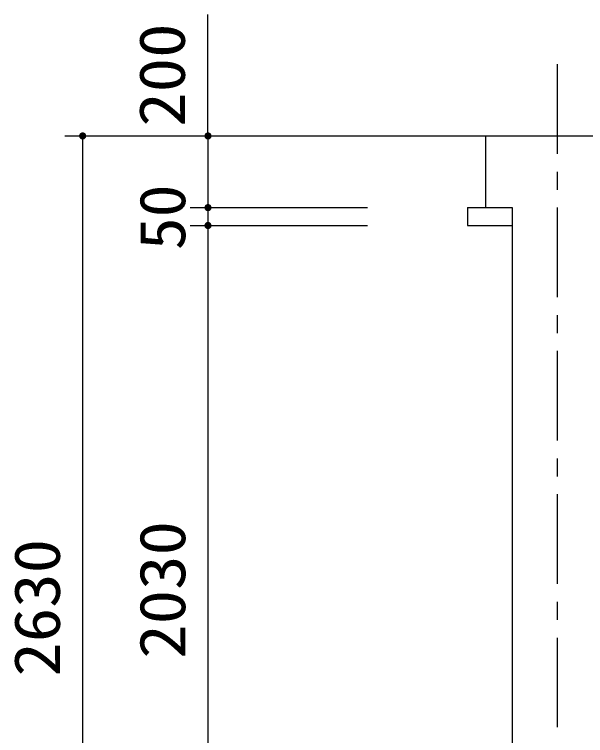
# Model space of a CAD drawing. Units: millimetres, scale not verified. Extents: x -14850 to 14850, y -10500 to 10500.
# Drawn here: x -2645 to -1050, y -5524 to -3511 of the extents above; entities that cross this region are included whole.
import ezdxf
from ezdxf.enums import TextEntityAlignment as Align

# ---------------------------------------------------------------- set-up
doc = ezdxf.new("R2010")
doc.units = ezdxf.units.MM
doc.header["$LTSCALE"] = 50
doc.linetypes.add('CHAIN1', pattern=[8, 5, -1, 1, -1])
doc.layers.add('0-0_空気管', color=3, linetype='Continuous', lineweight=25)
doc.layers.add('0-1_機器', color=5, linetype='Continuous', lineweight=25)
doc.styles.add('ＭＳ ゴシック', font='')
doc.styles.get('ＭＳ ゴシック').set_extended_font_data('MS Gothic')

msp = doc.modelspace()

# ---------------------------------------------------------------- linework, layer by layer
at = {"layer": '0-0_空気管', "color": 2, "linetype": 'CHAIN1'}
msp.add_line((-1130.17, -3650.42), (-1130.17, -6699.56), dxfattribs=at)
at = {"layer": '0-0_空気管', "color": 2}
msp.add_line((-1255.17, -4050.42), (-1255.17, -6130.42), dxfattribs=at)
at = {"layer": '0-1_機器', "color": 2}
for p, q in [((-2104.76, -3850.42), (-2104.76, -3511.33)), ((-2504.76, -3850.42), (-2104.76, -3850.42)), ((-2454.76, -3850.42), (-2454.76, -6480.42)), ((-2154.76, -3850.42), (-1659.77, -3850.42)), ((-2104.76, -3850.42), (-2104.76, -4050.42)), ((-1659.77, -3850.42), (1865.67, -3850.42)), ((-1330.17, -3850.42), (-1330.17, -4050.42)), ((-2154.76, -4050.42), (-1659.77, -4050.42)), ((-2104.76, -4050.42), (-2104.76, -4100.42)), ((-1380.17, -4050.42), (-1255.17, -4050.42)), ((-1380.17, -4050.42), (-1380.17, -4100.42)), ((-2154.76, -4100.42), (-1659.77, -4100.42)), ((-2154.76, -4100.42), (-1659.77, -4100.42)), ((-2104.76, -4100.42), (-2104.76, -6130.42)), ((-1380.17, -4100.42), (-1255.17, -4100.42))]:
    msp.add_line(p, q, dxfattribs=at)
at = {"layer": '0-1_機器'}
for points in [[(-2462.47, -3844.05), (-2454.76, -3840.42), (-2454.76, -3850.42)], [(-2461.61, -3843.13), (-2454.76, -3840.42), (-2462.47, -3844.05)], [(-2460.64, -3842.33), (-2454.76, -3840.42), (-2461.61, -3843.13)], [(-2459.58, -3841.66), (-2454.76, -3840.42), (-2460.64, -3842.33)], [(-2458.44, -3841.12), (-2454.76, -3840.42), (-2459.58, -3841.66)], [(-2457.25, -3840.74), (-2454.76, -3840.42), (-2458.44, -3841.12)], [(-2456.01, -3840.5), (-2454.76, -3840.42), (-2457.25, -3840.74)], [(-2454.76, -3840.42), (-2444.76, -3850.42), (-2454.76, -3850.42)], [(-2454.76, -3840.42), (-2444.84, -3849.17), (-2444.76, -3850.42)], [(-2454.76, -3840.42), (-2445.07, -3847.94), (-2444.84, -3849.17)], [(-2454.76, -3840.42), (-2445.46, -3846.74), (-2445.07, -3847.94)], [(-2454.76, -3840.42), (-2446, -3845.6), (-2445.46, -3846.74)], [(-2454.13, -3840.44), (-2446, -3845.6), (-2454.76, -3840.42)], [(-2452.89, -3840.6), (-2446, -3845.6), (-2454.13, -3840.44)], [(-2452.89, -3840.6), (-2446.67, -3844.54), (-2446, -3845.6)], [(-2451.67, -3840.91), (-2446.67, -3844.54), (-2452.89, -3840.6)], [(-2451.67, -3840.91), (-2447.47, -3843.58), (-2446.67, -3844.54)], [(-2450.5, -3841.37), (-2447.47, -3843.58), (-2451.67, -3840.91)], [(-2450.5, -3841.37), (-2448.39, -3842.72), (-2447.47, -3843.58)], [(-2449.4, -3841.98), (-2448.39, -3842.72), (-2450.5, -3841.37)], [(-2113.2, -3845.06), (-2104.76, -3840.42), (-2104.76, -3850.42)], [(-2112.47, -3844.05), (-2104.76, -3840.42), (-2113.2, -3845.06)], [(-2111.61, -3843.13), (-2104.76, -3840.42), (-2112.47, -3844.05)], [(-2110.64, -3842.33), (-2104.76, -3840.42), (-2111.61, -3843.13)], [(-2109.58, -3841.66), (-2104.76, -3840.42), (-2110.64, -3842.33)], [(-2108.44, -3841.12), (-2104.76, -3840.42), (-2109.58, -3841.66)], [(-2107.25, -3840.74), (-2104.76, -3840.42), (-2108.44, -3841.12)], [(-2106.01, -3840.5), (-2104.76, -3840.42), (-2107.25, -3840.74)], [(-2104.76, -3840.42), (-2094.76, -3850.42), (-2104.76, -3850.42)], [(-2104.76, -3840.42), (-2094.84, -3849.17), (-2094.76, -3850.42)], [(-2104.76, -3840.42), (-2095.07, -3847.94), (-2094.84, -3849.17)], [(-2104.76, -3840.42), (-2095.46, -3846.74), (-2095.07, -3847.94)], [(-2104.76, -3840.42), (-2096, -3845.6), (-2095.46, -3846.74)], [(-2104.76, -3840.42), (-2096.67, -3844.54), (-2096, -3845.6)], [(-2104.13, -3840.44), (-2096.67, -3844.54), (-2104.76, -3840.42)], [(-2104.13, -3840.44), (-2097.47, -3843.58), (-2096.67, -3844.54)], [(-2102.89, -3840.6), (-2097.47, -3843.58), (-2104.13, -3840.44)], [(-2102.89, -3840.6), (-2098.39, -3842.72), (-2097.47, -3843.58)], [(-2101.67, -3840.91), (-2098.39, -3842.72), (-2102.89, -3840.6)], [(-2101.67, -3840.91), (-2099.4, -3841.98), (-2098.39, -3842.72)], [(-2100.5, -3841.37), (-2099.4, -3841.98), (-2101.67, -3840.91)], [(-2464.74, -3849.79), (-2454.76, -3850.42), (-2464.76, -3850.42)], [(-2464.76, -3850.42), (-2454.76, -3850.42), (-2464.68, -3851.68)], [(-2464.58, -3848.55), (-2454.76, -3850.42), (-2464.74, -3849.79)], [(-2464.68, -3851.68), (-2454.76, -3850.42), (-2464.45, -3852.91)], [(-2464.27, -3847.33), (-2454.76, -3850.42), (-2464.58, -3848.55)], [(-2464.45, -3852.91), (-2454.76, -3850.42), (-2464.06, -3854.1)], [(-2463.81, -3846.16), (-2454.76, -3850.42), (-2464.27, -3847.33)], [(-2464.06, -3854.1), (-2454.76, -3850.42), (-2454.76, -3860.42)], [(-2464.06, -3854.1), (-2455.39, -3860.4), (-2463.52, -3855.24)], [(-2464.06, -3854.1), (-2454.76, -3860.42), (-2455.39, -3860.4)], [(-2463.2, -3845.06), (-2454.76, -3850.42), (-2463.81, -3846.16)], [(-2463.52, -3855.24), (-2456.63, -3860.24), (-2462.85, -3856.3)], [(-2463.52, -3855.24), (-2455.39, -3860.4), (-2456.63, -3860.24)], [(-2462.47, -3844.05), (-2454.76, -3850.42), (-2463.2, -3845.06)], [(-2462.85, -3856.3), (-2457.85, -3859.93), (-2462.05, -3857.27)], [(-2462.85, -3856.3), (-2456.63, -3860.24), (-2457.85, -3859.93)], [(-2462.05, -3857.27), (-2459.02, -3859.47), (-2461.13, -3858.13)], [(-2462.05, -3857.27), (-2457.85, -3859.93), (-2459.02, -3859.47)], [(-2461.13, -3858.13), (-2459.02, -3859.47), (-2460.12, -3858.87)], [(-2454.76, -3850.42), (-2453.51, -3860.34), (-2454.76, -3860.42)], [(-2454.76, -3850.42), (-2452.27, -3860.11), (-2453.51, -3860.34)], [(-2454.76, -3850.42), (-2451.08, -3859.72), (-2452.27, -3860.11)], [(-2454.76, -3850.42), (-2449.94, -3859.19), (-2451.08, -3859.72)], [(-2454.76, -3850.42), (-2448.88, -3858.51), (-2449.94, -3859.19)], [(-2454.76, -3850.42), (-2447.91, -3857.71), (-2448.88, -3858.51)], [(-2454.76, -3850.42), (-2447.06, -3856.8), (-2447.91, -3857.71)], [(-2454.76, -3850.42), (-2446.32, -3855.78), (-2447.06, -3856.8)], [(-2444.76, -3850.42), (-2446.32, -3855.78), (-2454.76, -3850.42)], [(-2444.76, -3850.42), (-2445.71, -3854.68), (-2446.32, -3855.78)], [(-2444.76, -3850.42), (-2445.25, -3853.51), (-2445.71, -3854.68)], [(-2444.76, -3850.42), (-2444.94, -3852.3), (-2445.25, -3853.51)], [(-2444.76, -3850.42), (-2444.78, -3851.05), (-2444.94, -3852.3)], [(-2114.74, -3849.79), (-2104.76, -3850.42), (-2114.76, -3850.42)], [(-2114.76, -3850.42), (-2104.76, -3850.42), (-2114.68, -3851.68)], [(-2114.58, -3848.55), (-2104.76, -3850.42), (-2114.74, -3849.79)], [(-2114.68, -3851.68), (-2104.76, -3850.42), (-2114.45, -3852.91)], [(-2114.27, -3847.33), (-2104.76, -3850.42), (-2114.58, -3848.55)], [(-2114.45, -3852.91), (-2104.76, -3850.42), (-2114.06, -3854.1)], [(-2113.81, -3846.16), (-2104.76, -3850.42), (-2114.27, -3847.33)], [(-2114.06, -3854.1), (-2104.76, -3850.42), (-2113.52, -3855.24)], [(-2113.2, -3845.06), (-2104.76, -3850.42), (-2113.81, -3846.16)], [(-2113.52, -3855.24), (-2104.76, -3850.42), (-2104.76, -3860.42)], [(-2113.52, -3855.24), (-2104.76, -3860.42), (-2112.85, -3856.3)], [(-2112.85, -3856.3), (-2105.39, -3860.4), (-2112.05, -3857.27)], [(-2112.85, -3856.3), (-2104.76, -3860.42), (-2105.39, -3860.4)], [(-2112.05, -3857.27), (-2106.63, -3860.24), (-2111.13, -3858.13)], [(-2112.05, -3857.27), (-2105.39, -3860.4), (-2106.63, -3860.24)], [(-2111.13, -3858.13), (-2107.85, -3859.93), (-2110.12, -3858.87)], [(-2111.13, -3858.13), (-2106.63, -3860.24), (-2107.85, -3859.93)], [(-2110.12, -3858.87), (-2107.85, -3859.93), (-2109.02, -3859.47)], [(-2104.76, -3850.42), (-2103.51, -3860.34), (-2104.76, -3860.42)], [(-2104.76, -3850.42), (-2102.27, -3860.11), (-2103.51, -3860.34)], [(-2104.76, -3850.42), (-2101.08, -3859.72), (-2102.27, -3860.11)], [(-2104.76, -3850.42), (-2099.94, -3859.19), (-2101.08, -3859.72)], [(-2104.76, -3850.42), (-2098.88, -3858.51), (-2099.94, -3859.19)], [(-2104.76, -3850.42), (-2097.91, -3857.71), (-2098.88, -3858.51)], [(-2104.76, -3850.42), (-2097.06, -3856.8), (-2097.91, -3857.71)], [(-2104.76, -3850.42), (-2096.32, -3855.78), (-2097.06, -3856.8)], [(-2104.76, -3850.42), (-2095.71, -3854.68), (-2096.32, -3855.78)], [(-2094.76, -3850.42), (-2095.71, -3854.68), (-2104.76, -3850.42)], [(-2094.76, -3850.42), (-2095.25, -3853.51), (-2095.71, -3854.68)], [(-2094.76, -3850.42), (-2094.94, -3852.3), (-2095.25, -3853.51)], [(-2094.76, -3850.42), (-2094.78, -3851.05), (-2094.94, -3852.3)], [(-2113.2, -4045.06), (-2104.76, -4040.42), (-2104.76, -4050.42)], [(-2112.47, -4044.05), (-2104.76, -4040.42), (-2113.2, -4045.06)], [(-2111.61, -4043.13), (-2104.76, -4040.42), (-2112.47, -4044.05)], [(-2110.64, -4042.33), (-2104.76, -4040.42), (-2111.61, -4043.13)], [(-2109.58, -4041.66), (-2104.76, -4040.42), (-2110.64, -4042.33)], [(-2108.44, -4041.12), (-2104.76, -4040.42), (-2109.58, -4041.66)], [(-2107.25, -4040.74), (-2104.76, -4040.42), (-2108.44, -4041.12)], [(-2106.01, -4040.5), (-2104.76, -4040.42), (-2107.25, -4040.74)], [(-2104.76, -4040.42), (-2094.76, -4050.42), (-2104.76, -4050.42)], [(-2104.76, -4040.42), (-2094.84, -4049.17), (-2094.76, -4050.42)], [(-2104.76, -4040.42), (-2095.07, -4047.94), (-2094.84, -4049.17)], [(-2104.76, -4040.42), (-2095.46, -4046.74), (-2095.07, -4047.94)], [(-2104.76, -4040.42), (-2096, -4045.6), (-2095.46, -4046.74)], [(-2104.76, -4040.42), (-2096.67, -4044.54), (-2096, -4045.6)], [(-2104.13, -4040.44), (-2096.67, -4044.54), (-2104.76, -4040.42)], [(-2104.13, -4040.44), (-2097.47, -4043.58), (-2096.67, -4044.54)], [(-2102.89, -4040.6), (-2097.47, -4043.58), (-2104.13, -4040.44)], [(-2102.89, -4040.6), (-2098.39, -4042.72), (-2097.47, -4043.58)], [(-2101.67, -4040.91), (-2098.39, -4042.72), (-2102.89, -4040.6)], [(-2101.67, -4040.91), (-2099.4, -4041.98), (-2098.39, -4042.72)], [(-2100.5, -4041.37), (-2099.4, -4041.98), (-2101.67, -4040.91)], [(-2114.74, -4049.79), (-2104.76, -4050.42), (-2114.76, -4050.42)], [(-2114.76, -4050.42), (-2104.76, -4050.42), (-2114.68, -4051.68)], [(-2114.58, -4048.55), (-2104.76, -4050.42), (-2114.74, -4049.79)], [(-2114.68, -4051.68), (-2104.76, -4050.42), (-2114.45, -4052.91)], [(-2114.27, -4047.33), (-2104.76, -4050.42), (-2114.58, -4048.55)], [(-2114.45, -4052.91), (-2104.76, -4050.42), (-2114.06, -4054.1)], [(-2113.81, -4046.16), (-2104.76, -4050.42), (-2114.27, -4047.33)], [(-2114.06, -4054.1), (-2104.76, -4050.42), (-2113.52, -4055.24)], [(-2113.2, -4045.06), (-2104.76, -4050.42), (-2113.81, -4046.16)], [(-2113.52, -4055.24), (-2104.76, -4050.42), (-2104.76, -4060.42)], [(-2113.52, -4055.24), (-2104.76, -4060.42), (-2112.85, -4056.3)], [(-2112.85, -4056.3), (-2105.39, -4060.4), (-2112.05, -4057.27)], [(-2112.85, -4056.3), (-2104.76, -4060.42), (-2105.39, -4060.4)], [(-2112.05, -4057.27), (-2106.63, -4060.25), (-2111.13, -4058.13)], [(-2112.05, -4057.27), (-2105.39, -4060.4), (-2106.63, -4060.25)], [(-2111.13, -4058.13), (-2107.85, -4059.93), (-2110.12, -4058.87)], [(-2111.13, -4058.13), (-2106.63, -4060.25), (-2107.85, -4059.93)], [(-2110.12, -4058.87), (-2107.85, -4059.93), (-2109.02, -4059.47)], [(-2104.76, -4050.42), (-2103.51, -4060.34), (-2104.76, -4060.42)], [(-2104.76, -4050.42), (-2102.27, -4060.11), (-2103.51, -4060.34)], [(-2104.76, -4050.42), (-2101.08, -4059.72), (-2102.27, -4060.11)], [(-2104.76, -4050.42), (-2099.94, -4059.19), (-2101.08, -4059.72)], [(-2104.76, -4050.42), (-2098.88, -4058.51), (-2099.94, -4059.19)], [(-2104.76, -4050.42), (-2097.91, -4057.71), (-2098.88, -4058.51)], [(-2104.76, -4050.42), (-2097.06, -4056.8), (-2097.91, -4057.71)], [(-2104.76, -4050.42), (-2096.32, -4055.78), (-2097.06, -4056.8)], [(-2104.76, -4050.42), (-2095.71, -4054.68), (-2096.32, -4055.78)], [(-2094.76, -4050.42), (-2095.71, -4054.68), (-2104.76, -4050.42)], [(-2094.76, -4050.42), (-2095.25, -4053.51), (-2095.71, -4054.68)], [(-2094.76, -4050.42), (-2094.94, -4052.3), (-2095.25, -4053.51)], [(-2094.76, -4050.42), (-2094.78, -4051.05), (-2094.94, -4052.3)], [(-2114.74, -4099.79), (-2104.76, -4100.42), (-2114.76, -4100.42)], [(-2114.74, -4099.79), (-2104.76, -4100.42), (-2114.76, -4100.42)], [(-2114.76, -4100.42), (-2104.76, -4100.42), (-2114.68, -4101.68)], [(-2114.76, -4100.42), (-2104.76, -4100.42), (-2114.68, -4101.68)], [(-2114.58, -4098.55), (-2104.76, -4100.42), (-2114.74, -4099.79)], [(-2114.58, -4098.55), (-2104.76, -4100.42), (-2114.74, -4099.79)], [(-2114.68, -4101.68), (-2104.76, -4100.42), (-2114.45, -4102.91)], [(-2114.68, -4101.68), (-2104.76, -4100.42), (-2114.45, -4102.91)], [(-2114.27, -4097.33), (-2104.76, -4100.42), (-2114.58, -4098.55)], [(-2114.27, -4097.33), (-2104.76, -4100.42), (-2114.58, -4098.55)], [(-2114.45, -4102.91), (-2104.76, -4100.42), (-2114.06, -4104.1)], [(-2114.45, -4102.91), (-2104.76, -4100.42), (-2114.06, -4104.1)], [(-2113.81, -4096.16), (-2104.76, -4100.42), (-2114.27, -4097.33)], [(-2113.81, -4096.16), (-2104.76, -4100.42), (-2114.27, -4097.33)], [(-2114.06, -4104.1), (-2104.76, -4100.42), (-2113.52, -4105.24)], [(-2114.06, -4104.1), (-2104.76, -4100.42), (-2113.52, -4105.24)], [(-2113.2, -4095.06), (-2104.76, -4100.42), (-2113.81, -4096.16)], [(-2113.2, -4095.06), (-2104.76, -4100.42), (-2113.81, -4096.16)], [(-2113.52, -4105.24), (-2104.76, -4100.42), (-2104.76, -4110.42)], [(-2113.52, -4105.24), (-2104.76, -4100.42), (-2104.76, -4110.42)], [(-2113.2, -4095.06), (-2104.76, -4090.42), (-2104.76, -4100.42)], [(-2112.47, -4094.05), (-2104.76, -4090.42), (-2113.2, -4095.06)], [(-2113.2, -4095.06), (-2104.76, -4090.42), (-2104.76, -4100.42)], [(-2112.47, -4094.05), (-2104.76, -4090.42), (-2113.2, -4095.06)], [(-2111.61, -4093.13), (-2104.76, -4090.42), (-2112.47, -4094.05)], [(-2111.61, -4093.13), (-2104.76, -4090.42), (-2112.47, -4094.05)], [(-2110.64, -4092.33), (-2104.76, -4090.42), (-2111.61, -4093.13)], [(-2110.64, -4092.33), (-2104.76, -4090.42), (-2111.61, -4093.13)], [(-2109.58, -4091.66), (-2104.76, -4090.42), (-2110.64, -4092.33)], [(-2109.58, -4091.66), (-2104.76, -4090.42), (-2110.64, -4092.33)], [(-2108.44, -4091.12), (-2104.76, -4090.42), (-2109.58, -4091.66)], [(-2108.44, -4091.12), (-2104.76, -4090.42), (-2109.58, -4091.66)], [(-2107.25, -4090.74), (-2104.76, -4090.42), (-2108.44, -4091.12)], [(-2107.25, -4090.74), (-2104.76, -4090.42), (-2108.44, -4091.12)], [(-2106.01, -4090.5), (-2104.76, -4090.42), (-2107.25, -4090.74)], [(-2106.01, -4090.5), (-2104.76, -4090.42), (-2107.25, -4090.74)], [(-2104.76, -4090.42), (-2094.76, -4100.42), (-2104.76, -4100.42)], [(-2104.76, -4090.42), (-2094.84, -4099.17), (-2094.76, -4100.42)], [(-2104.76, -4090.42), (-2095.07, -4097.94), (-2094.84, -4099.17)], [(-2104.76, -4090.42), (-2095.46, -4096.74), (-2095.07, -4097.94)], [(-2104.76, -4090.42), (-2096, -4095.6), (-2095.46, -4096.74)], [(-2104.76, -4090.42), (-2096.67, -4094.54), (-2096, -4095.6)], [(-2104.13, -4090.44), (-2096.67, -4094.54), (-2104.76, -4090.42)], [(-2104.76, -4090.42), (-2094.76, -4100.42), (-2104.76, -4100.42)], [(-2104.76, -4090.42), (-2094.84, -4099.17), (-2094.76, -4100.42)], [(-2104.76, -4090.42), (-2095.07, -4097.94), (-2094.84, -4099.17)], [(-2104.76, -4090.42), (-2095.46, -4096.74), (-2095.07, -4097.94)], [(-2104.76, -4090.42), (-2096, -4095.6), (-2095.46, -4096.74)], [(-2104.76, -4090.42), (-2096.67, -4094.54), (-2096, -4095.6)], [(-2104.13, -4090.44), (-2096.67, -4094.54), (-2104.76, -4090.42)], [(-2104.76, -4100.42), (-2103.51, -4110.34), (-2104.76, -4110.42)], [(-2104.76, -4100.42), (-2102.27, -4110.11), (-2103.51, -4110.34)], [(-2104.76, -4100.42), (-2101.08, -4109.72), (-2102.27, -4110.11)], [(-2104.76, -4100.42), (-2099.94, -4109.19), (-2101.08, -4109.72)], [(-2104.76, -4100.42), (-2098.88, -4108.51), (-2099.94, -4109.19)], [(-2104.76, -4100.42), (-2097.91, -4107.71), (-2098.88, -4108.51)], [(-2104.76, -4100.42), (-2097.06, -4106.8), (-2097.91, -4107.71)], [(-2104.76, -4100.42), (-2096.32, -4105.78), (-2097.06, -4106.8)], [(-2104.76, -4100.42), (-2095.71, -4104.68), (-2096.32, -4105.78)], [(-2094.76, -4100.42), (-2095.71, -4104.68), (-2104.76, -4100.42)], [(-2104.76, -4100.42), (-2103.51, -4110.34), (-2104.76, -4110.42)], [(-2104.76, -4100.42), (-2102.27, -4110.11), (-2103.51, -4110.34)], [(-2104.76, -4100.42), (-2101.08, -4109.72), (-2102.27, -4110.11)], [(-2104.76, -4100.42), (-2099.94, -4109.19), (-2101.08, -4109.72)], [(-2104.76, -4100.42), (-2098.88, -4108.51), (-2099.94, -4109.19)], [(-2104.76, -4100.42), (-2097.91, -4107.71), (-2098.88, -4108.51)], [(-2104.76, -4100.42), (-2097.06, -4106.8), (-2097.91, -4107.71)], [(-2104.76, -4100.42), (-2096.32, -4105.78), (-2097.06, -4106.8)], [(-2104.76, -4100.42), (-2095.71, -4104.68), (-2096.32, -4105.78)], [(-2094.76, -4100.42), (-2095.71, -4104.68), (-2104.76, -4100.42)], [(-2104.13, -4090.44), (-2097.47, -4093.58), (-2096.67, -4094.54)], [(-2102.89, -4090.6), (-2097.47, -4093.58), (-2104.13, -4090.44)], [(-2104.13, -4090.44), (-2097.47, -4093.58), (-2096.67, -4094.54)], [(-2102.89, -4090.6), (-2097.47, -4093.58), (-2104.13, -4090.44)], [(-2102.89, -4090.6), (-2098.39, -4092.72), (-2097.47, -4093.58)], [(-2101.67, -4090.91), (-2098.39, -4092.72), (-2102.89, -4090.6)], [(-2102.89, -4090.6), (-2098.39, -4092.72), (-2097.47, -4093.58)], [(-2101.67, -4090.91), (-2098.39, -4092.72), (-2102.89, -4090.6)], [(-2101.67, -4090.91), (-2099.4, -4091.98), (-2098.39, -4092.72)], [(-2100.5, -4091.37), (-2099.4, -4091.98), (-2101.67, -4090.91)], [(-2101.67, -4090.91), (-2099.4, -4091.98), (-2098.39, -4092.72)], [(-2100.5, -4091.37), (-2099.4, -4091.98), (-2101.67, -4090.91)], [(-2094.76, -4100.42), (-2095.25, -4103.51), (-2095.71, -4104.68)], [(-2094.76, -4100.42), (-2095.25, -4103.51), (-2095.71, -4104.68)], [(-2094.76, -4100.42), (-2094.94, -4102.3), (-2095.25, -4103.51)], [(-2094.76, -4100.42), (-2094.94, -4102.3), (-2095.25, -4103.51)], [(-2094.76, -4100.42), (-2094.78, -4101.05), (-2094.94, -4102.3)], [(-2094.76, -4100.42), (-2094.78, -4101.05), (-2094.94, -4102.3)], [(-2113.52, -4105.24), (-2104.76, -4110.42), (-2112.85, -4106.3)], [(-2113.52, -4105.24), (-2104.76, -4110.42), (-2112.85, -4106.3)], [(-2112.85, -4106.3), (-2105.39, -4110.4), (-2112.05, -4107.27)], [(-2112.85, -4106.3), (-2104.76, -4110.42), (-2105.39, -4110.4)], [(-2112.85, -4106.3), (-2105.39, -4110.4), (-2112.05, -4107.27)], [(-2112.85, -4106.3), (-2104.76, -4110.42), (-2105.39, -4110.4)], [(-2112.05, -4107.27), (-2106.63, -4110.25), (-2111.13, -4108.13)], [(-2112.05, -4107.27), (-2105.39, -4110.4), (-2106.63, -4110.25)], [(-2112.05, -4107.27), (-2106.63, -4110.25), (-2111.13, -4108.13)], [(-2112.05, -4107.27), (-2105.39, -4110.4), (-2106.63, -4110.25)], [(-2111.13, -4108.13), (-2107.85, -4109.93), (-2110.12, -4108.87)], [(-2111.13, -4108.13), (-2106.63, -4110.25), (-2107.85, -4109.93)], [(-2111.13, -4108.13), (-2107.85, -4109.93), (-2110.12, -4108.87)], [(-2111.13, -4108.13), (-2106.63, -4110.25), (-2107.85, -4109.93)], [(-2110.12, -4108.87), (-2107.85, -4109.93), (-2109.02, -4109.47)], [(-2110.12, -4108.87), (-2107.85, -4109.93), (-2109.02, -4109.47)]]:
    msp.add_solid(points, dxfattribs=at)

# ---------------------------------------------------------------- texts
at = {"layer": '0-1_機器', "color": 4, "style": 'ＭＳ ゴシック'}
for s, width, p in [('200', 1.1, (-2130.8, -3824.72)), ('50', 1.05, (-2129.76, -4169.17)), ('2030', 1.1, (-2129.76, -5309.17)), ('2630', 1.1, (-2479.76, -5359.17))]:
    msp.add_text(s, height=128.4, rotation=90, dxfattribs=dict(at, width=width)).set_placement(p, align=Align.BOTTOM_LEFT)

doc.saveas('drawing.dxf')
